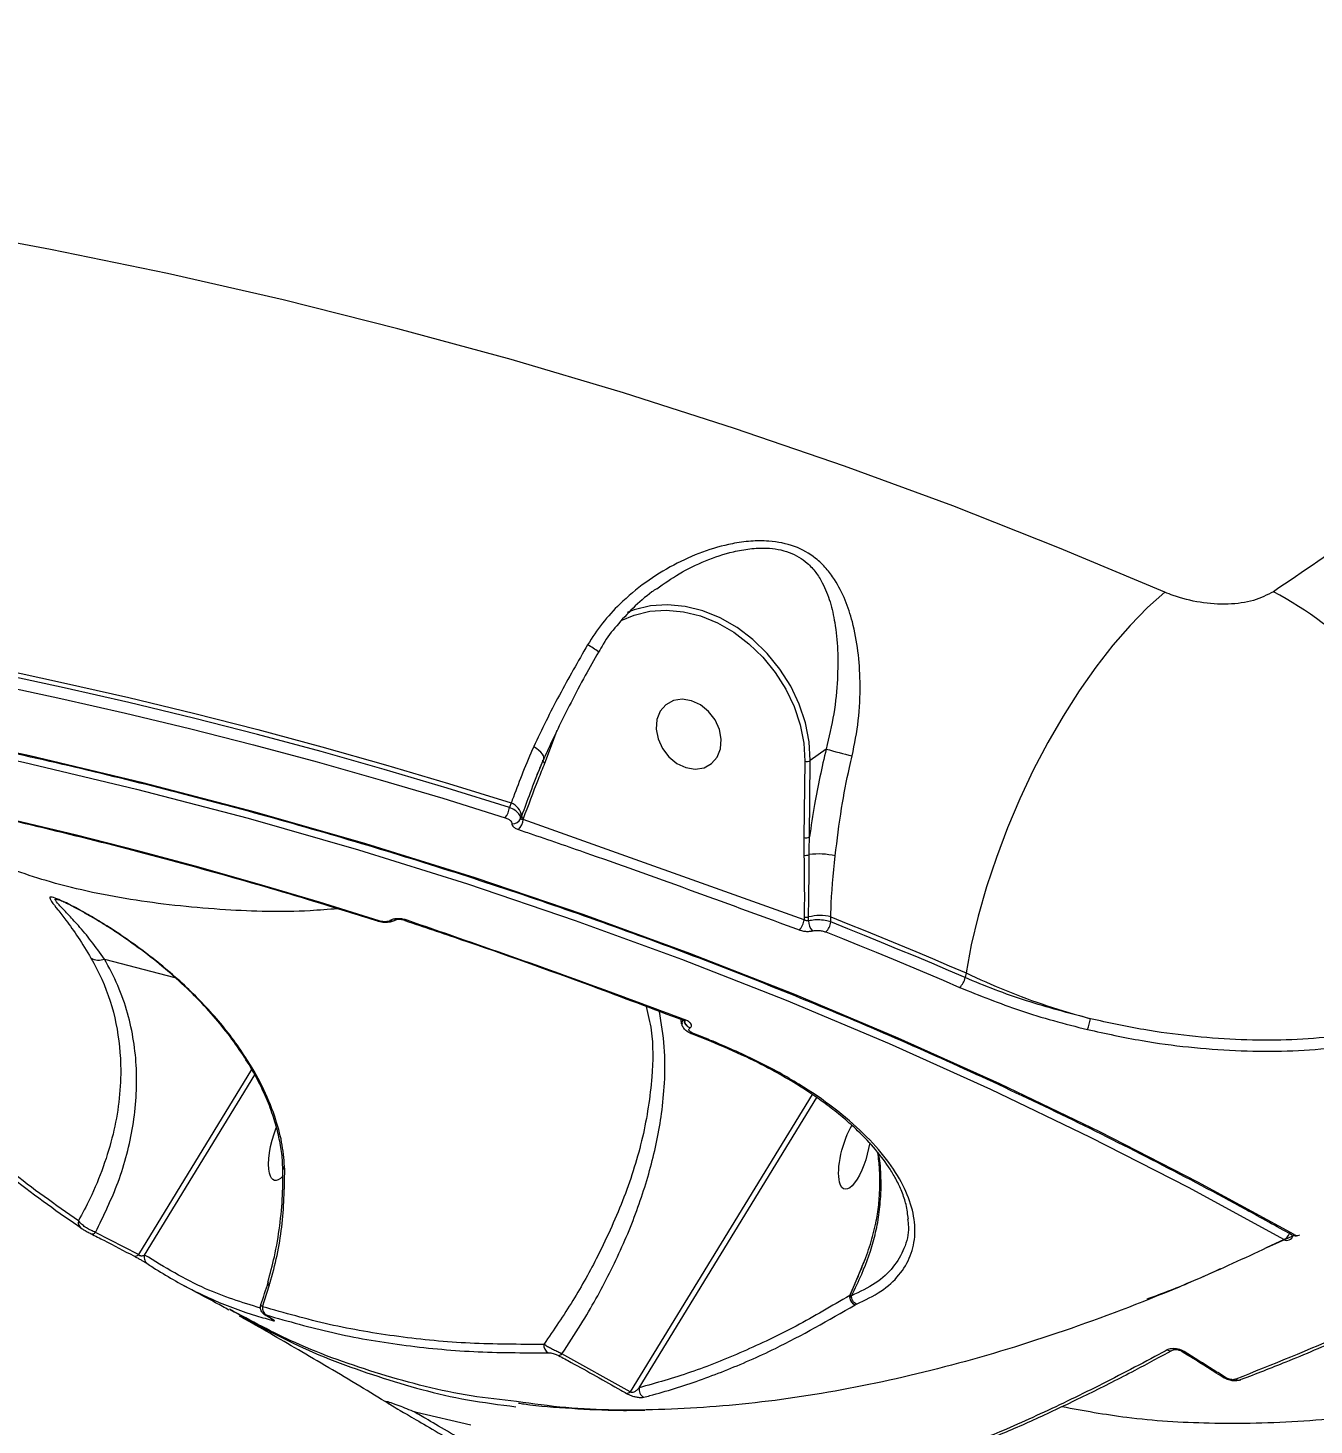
# Model space of a CAD drawing. Header units: millimetres. Extents: x -8422 to 28150, y -6982 to 5510.
# Drawn here: x 4345.7 to 4501.1, y 1395.9 to 1564.6 of the extents above; entities that cross this region are included whole.
import ezdxf

# ---------------------------------------------------------------- set-up
doc = ezdxf.new("R2010")
doc.units = ezdxf.units.MM
doc.layers.add('DIKOM_ОБЪЕКТ', color=7, linetype='Continuous')
doc.layers.add('DIKOM_РАЗМЕР_ОБЪЕКТА', color=7, linetype='Continuous')
doc.styles.add('style1', font='arial.ttf', dxfattribs={"width": 0.8})
doc.dimstyles.new('1-50', dxfattribs={"dimtxt": 300, "dimasz": 200, "dimexe": 100, "dimexo": 0, "dimgap": 100, "dimtad": 1, "dimdec": 0, "dimtxsty": 'style1', "dimcen": 0, "dimclrd": 7, "dimclre": 7, "dimadec": 1, "dimazin": 2, "dimtfac": 1, "dimtdec": 0, "dimtmove": 1, "dimatfit": 3, "dimfxl": 0, "dimlwd": 25, "dimlwe": 18, "dimarcsym": 0})

# ---------------------------------------------------------------- blocks, each defined once
blk = doc.blocks.new('*D1')
at = {"layer": 'Defpoints', "color": 0, "transparency": 16777216}
for p in [(-5348.28, 1737.01), (6047.45, 1360.22), (6047.45, -3315.33)]:
    blk.add_point(p, dxfattribs=at)
at = {"layer": 'DIKOM_РАЗМЕР_ОБЪЕКТА', "color": 7, "lineweight": 18, "transparency": 16777216}
for p, q in [((-5348.28, 1737.01), (-5348.28, -3415.33)), ((6047.45, 1360.22), (6047.45, -3415.33))]:
    blk.add_line(p, q, dxfattribs=at)
at = {"layer": 'DIKOM_РАЗМЕР_ОБЪЕКТА', "color": 7, "lineweight": 25, "transparency": 16777216}
blk.add_line((-5148.28, -3315.33), (5847.45, -3315.33), dxfattribs=at)
at = {"layer": 'DIKOM_РАЗМЕР_ОБЪЕКТА', "color": 7, "transparency": 16777216}
for points in [[(-5148.28, -3282), (-5148.28, -3348.67), (-5348.28, -3315.33)], [(5847.45, -3282), (5847.45, -3348.67), (6047.45, -3315.33)]]:
    blk.add_solid(points, dxfattribs=at)
at = {"layer": 'DIKOM_РАЗМЕР_ОБЪЕКТА', "color": 0, "transparency": 16777216, "insert": (349.59, -3062.16), "char_height": 300, "attachment_point": 5, "style": 'style1'}
blk.add_mtext('11400', dxfattribs=at)

msp = doc.modelspace()

# ---------------------------------------------------------------- linework, layer by layer
at = {"layer": 'DIKOM_ОБЪЕКТ', "color": 7, "linetype": 'Continuous', "lineweight": 15}
for p, q in [((4408.85, 1477.65), (4409.65, 1479.83)), ((4408.15, 1475.84), (4408.85, 1477.65)), ((4442.13, 1477.54), (4440.22, 1476.14)), ((4439.54, 1476.07), (4439.44, 1466.85)), ((4440.12, 1466.93), (4440.22, 1476.14)), ((4404.08, 1471.03), (4403.88, 1470.49)), ((4405.33, 1469.45), (4405.22, 1469.13)), ((4405.53, 1469.04), (4405.57, 1469.14)), ((4439.48, 1456.92), (4405.53, 1469.04)), ((4439.44, 1466.85), (4439.45, 1464.73)), ((4389.46, 1456.84), (4389.45, 1456.83)), ((4391.3, 1456.82), (4391.29, 1456.82)), ((4439.48, 1457.25), (4439.48, 1456.92)), ((4442.7, 1456.66), (4442.71, 1457.27)), ((4354.94, 1452.18), (4363.47, 1449.95)), ((4459.03, 1450.5), (4458.91, 1449.94)), ((4424.67, 1444.36), (4424.6, 1444.86)), ((4425.67, 1443.85), (4425.68, 1443.86)), ((4428.26, 1442.2), (4425.79, 1443.19)), ((4372.73, 1438.84), (4359.05, 1416.48)), ((4359.8, 1416.43), (4373.12, 1438.19)), ((4440.45, 1435.83), (4418.46, 1399.91)), ((4419.55, 1400.4), (4440.99, 1435.44)), ((4448.72, 1423.5), (4448.76, 1424.69)), ((4359.05, 1416.48), (4353.87, 1419.17)), ((4495.35, 1417.33), (4498.41, 1418.71)), ((4499.29, 1418.84), (4499.3, 1418.85)), ((4446.84, 1415.96), (4444.98, 1411.55)), ((4374.05, 1410.19), (4374.86, 1412.71)), ((4445.37, 1412.43), (4444.99, 1411.57)), ((4444.99, 1411.57), (4444.98, 1411.55)), ((4445.19, 1411.51), (4444.99, 1411.57)), ((4445.63, 1410.41), (4445.64, 1410.42)), ((4445.64, 1410.42), (4445.8, 1410.5)), ((4418.46, 1399.91), (4410.22, 1404.5)), ((4485.14, 1404.76), (4485.12, 1404.77)), ((4492.25, 1401.35), (4492.27, 1401.36)), ((4392.62, 1397.4), (4392.51, 1397.44)), ((4392.63, 1397.4), (4392.62, 1397.4)), ((4399.22, 1395.9), (4392.63, 1397.4)), ((4392.8, 1397.32), (4392.8, 1397.32))]:
    msp.add_line(p, q, dxfattribs=at)
at = {"layer": 'DIKOM_ОБЪЕКТ', "color": 7, "linetype": 'Continuous', "lineweight": 15, "flags": 128}
for points in [[(4483.06, 1496.48), (4470.33, 1501.82), (4457.42, 1506.9), (4444.34, 1511.72), (4431.08, 1516.27), (4417.66, 1520.56), (4404.1, 1524.57), (4390.38, 1528.31), (4376.53, 1531.78), (4362.55, 1534.98), (4348.44, 1537.89), (4334.22, 1540.53), (4319.89, 1542.88), (4305.46, 1544.96), (4290.94, 1546.75)], [(4483.06, 1496.48), (4480.97, 1494.62), (4478.86, 1492.48), (4476.77, 1490.08), (4474.71, 1487.43), (4472.7, 1484.57), (4470.76, 1481.53), (4468.91, 1478.32), (4467.16, 1474.97), (4465.53, 1471.53), (4464.04, 1468.01), (4462.7, 1464.46), (4461.51, 1460.9), (4460.5, 1457.36), (4459.67, 1453.89), (4459.03, 1450.5)], [(4417.35, 1493.05), (4418.92, 1493.72), (4420.82, 1494.18), (4422.82, 1494.32), (4424.88, 1494.12), (4426.95, 1493.61), (4428.99, 1492.78), (4430.96, 1491.65), (4432.8, 1490.26), (4434.49, 1488.63), (4435.99, 1486.79), (4437.25, 1484.79), (4438.25, 1482.67), (4438.98, 1480.48), (4439.42, 1478.26), (4439.54, 1476.07)], [(4440.22, 1476.14), (4440.09, 1478.41), (4439.64, 1480.69), (4438.89, 1482.95), (4437.86, 1485.14), (4436.55, 1487.2), (4435.01, 1489.09), (4433.27, 1490.78), (4431.37, 1492.21), (4429.34, 1493.37), (4427.23, 1494.23), (4425.1, 1494.76), (4422.97, 1494.96), (4420.91, 1494.82), (4418.95, 1494.35), (4418.1, 1494.02)], [(4498.67, 1418.89), (4487.04, 1425.22), (4475.19, 1431.29), (4463.11, 1437.09), (4450.83, 1442.63), (4438.34, 1447.88), (4425.66, 1452.86), (4412.79, 1457.56), (4399.74, 1461.97), (4386.52, 1466.09), (4373.14, 1469.92), (4359.6, 1473.47), (4345.93, 1476.71), (4332.12, 1479.66), (4318.18, 1482.31), (4304.13, 1484.66), (4289.96, 1486.7), (4275.71, 1488.44), (4261.36, 1489.88), (4246.93, 1491.01), (4232.43, 1491.84), (4217.88, 1492.36)], [(4217.5, 1491.54), (4232.02, 1491.03), (4246.47, 1490.2), (4260.86, 1489.08), (4275.16, 1487.64), (4289.38, 1485.91), (4303.49, 1483.87), (4317.51, 1481.53), (4331.4, 1478.89), (4345.17, 1475.95), (4358.81, 1472.71), (4372.3, 1469.18), (4385.64, 1465.36), (4398.82, 1461.25), (4411.83, 1456.85), (4424.66, 1452.17), (4437.31, 1447.2), (4449.76, 1441.96), (4462, 1436.45), (4474.04, 1430.66), (4485.86, 1424.61), (4497.45, 1418.3)], [(4342.11, 1487.25), (4350.02, 1485.55), (4357.88, 1483.76), (4365.7, 1481.87), (4373.47, 1479.89), (4381.2, 1477.82), (4388.88, 1475.65), (4396.5, 1473.39), (4404.08, 1471.03)], [(4403.88, 1470.49), (4396.34, 1472.83), (4388.75, 1475.08), (4381.11, 1477.24), (4373.43, 1479.3), (4365.69, 1481.27), (4357.91, 1483.15), (4350.09, 1484.93), (4342.22, 1486.62)], [(4341.83, 1485.35), (4349.68, 1483.66), (4357.48, 1481.88), (4365.24, 1480.01), (4372.96, 1478.04), (4380.63, 1475.99), (4388.25, 1473.83), (4395.83, 1471.59), (4403.35, 1469.25)], [(4425.2, 1475.3), (4426.32, 1475.13), (4427.38, 1475.29), (4428.29, 1475.79), (4428.97, 1476.57), (4429.37, 1477.57), (4429.46, 1478.72), (4429.24, 1479.92), (4428.71, 1481.07), (4427.93, 1482.08), (4426.95, 1482.87), (4425.85, 1483.38), (4424.73, 1483.55), (4423.68, 1483.39), (4422.77, 1482.9), (4422.09, 1482.12), (4421.69, 1481.11), (4421.59, 1479.96), (4421.82, 1478.76), (4422.35, 1477.61), (4423.13, 1476.6), (4424.11, 1475.81), (4425.2, 1475.3)], [(4408.02, 1476.35), (4408.03, 1476.38), (4408.04, 1476.54), (4407.99, 1476.72), (4407.87, 1476.93), (4407.68, 1477.15), (4407.44, 1477.37), (4407.14, 1477.59), (4406.8, 1477.81)], [(4408.15, 1475.84), (4408.08, 1475.89), (4408.02, 1475.94), (4407.98, 1476), (4407.94, 1476.05), (4407.92, 1476.11), (4407.92, 1476.16), (4407.92, 1476.19)], [(4388.15, 1456.79), (4380.93, 1459.03), (4373.67, 1461.19), (4366.35, 1463.26), (4358.99, 1465.23), (4351.58, 1467.12), (4344.13, 1468.92), (4336.63, 1470.63), (4329.1, 1472.24)], [(4458.91, 1449.94), (4456.9, 1450.8), (4454.89, 1451.66), (4452.87, 1452.51), (4450.84, 1453.35), (4448.82, 1454.19), (4446.78, 1455.02), (4444.74, 1455.84), (4442.7, 1456.66)], [(4442.71, 1457.27), (4444.77, 1456.45), (4446.82, 1455.62), (4448.87, 1454.78), (4450.91, 1453.94), (4452.95, 1453.09), (4454.98, 1452.24), (4457.01, 1451.37), (4459.03, 1450.5)], [(4442.08, 1455.45), (4444.12, 1454.64), (4446.16, 1453.82), (4448.19, 1452.99), (4450.21, 1452.16), (4452.23, 1451.32), (4454.24, 1450.47), (4456.25, 1449.61), (4458.25, 1448.75)], [(4428.48, 1442.24), (4428.18, 1442.36), (4427.87, 1442.49), (4427.56, 1442.61), (4427.25, 1442.73), (4426.94, 1442.86), (4426.63, 1442.98), (4426.32, 1443.11), (4426.01, 1443.23)], [(4448.72, 1423.5), (4448.61, 1423.7), (4448.59, 1423.86)], [(4498.36, 1418.87), (4498.36, 1418.87), (4498.45, 1418.84), (4498.55, 1418.85), (4498.67, 1418.89)], [(4392.62, 1397.4), (4392.77, 1397.33), (4392.8, 1397.32)], [(4392.63, 1397.4), (4392.78, 1397.33), (4392.8, 1397.32)]]:
    msp.add_lwpolyline(points, dxfattribs=at)
at = {"layer": 'DIKOM_ОБЪЕКТ', "color": 7, "linetype": 'Continuous', "lineweight": 15}
for centre, radius, start, end in [((4472.61, 1452.86), 49.63, 45.5267, 61.6592), ((4408.76, 1481.72), 9.56, 52.173, 61.6142), ((4409.16, 1478.2), 0.635, 220.909, 240.5314), ((4459.16, 1537.03), 61.88, 254.0245, 257.0328), ((4439.79, 1476.99), 0.948, 255.0737, 297.2991), ((4401.75, 1470.67), 2.13, 318.3858, 355.1035), ((4403.34, 1469.15), 2.02, 8.5732, 68.4725), ((4404.3, 1469.51), 0.991, 263.0768, 337.4898), ((4403.53, 1469.22), 2.01, 315.6839, 354.8791), ((4405.72, 1469.51), 0.393, 187.527, 247.0371), ((4439.68, 1467.77), 0.948, 255.0738, 297.2989), ((4439.67, 1465.78), 1.08, 258.3194, 292.6785), ((4441.25, 1456.59), 8.28, 76.1646, 98.0569), ((4388.01, 1456.95), 0.211, 257.6083, 312.331), ((4389.71, 1457.54), 0.758, 249.5974, 303.0698), ((4389.72, 1457.55), 0.759, 249.6196, 303.1394), ((4391.35, 1457.05), 0.234, 258.5864, 309.8828), ((4437.4, 1457.17), 2.09, 315.2299, 352.9232), ((4439.73, 1458.36), 1.14, 257.292, 284.1531), ((4441.58, 1456.71), 1.58, 177.0805, 225.0675), ((4441.38, 1451.73), 5.7, 76.4474, 103.9027), ((4440.72, 1456.91), 2, 313.0744, 352.6249), ((4354.25, 1453.84), 1.8, 239.0442, 292.7497), ((4456.98, 1450.23), 1.95, 310.8633, 351.5349), ((4424.94, 1445.01), 0.228, 257.3357, 310.7044), ((4426.11, 1444.94), 1.17, 181.5028, 247.7237), ((4426.13, 1444.95), 1.17, 181.5361, 247.709), ((4468.78, 1445.73), 5.34, 337.226, 351.7018), ((4425.87, 1443.43), 0.249, 253.9258, 306.6297), ((4377.05, 1427.24), 0.578, 184.1571, 236.188), ((4352.66, 1420.38), 0.879, 166.6006, 241.1194), ((4353.48, 1419.46), 0.485, 250.9783, 323.9101), ((4496.61, 1419.68), 1.62, 301.1572, 335.8088), ((4497.81, 1418.86), 0.663, 237.4638, 293.5221), ((4497.64, 1419.15), 1, 295.7891, 338.3451), ((4498.85, 1419.74), 1, 240.6828, 255.3376), ((4498.85, 1419.74), 1, 255.3376, 296.0663), ((4499.02, 1419.44), 0.653, 236.9903, 294.1449), ((4358.66, 1416.79), 0.497, 250.4291, 322.5826), ((4360.69, 1416.13), 0.938, 161.5339, 240.2317), ((4375.2, 1413.07), 0.5, 169.3428, 227.0057), ((4446.06, 1411.41), 1.09, 173.0867, 246.3198), ((4446.07, 1411.42), 1.09, 172.4018, 246.8993), ((4374.97, 1410.01), 0.945, 169.1603, 240.2065), ((4375.8, 1409.31), 0.92, 215.6669, 242.9204), ((4409.07, 1405.52), 1.04, 173.2742, 239.4466), ((4409.74, 1404.98), 0.682, 275.5054, 315.7976), ((4483.71, 1405.65), 0.774, 240.7945, 297.8096), ((4485.27, 1405.05), 0.317, 244.5305, 293.2663), ((4490.25, 1401.91), 0.305, 242.2204, 294.1375), ((4492.02, 1402.01), 0.698, 235.9744, 288.7051), ((4417.98, 1400.41), 0.699, 274.0507, 314.2331), ((4420.58, 1400.19), 1.05, 168.7568, 242.7569)]:
    msp.add_arc(centre, radius, start, end, dxfattribs=at)
at = {"layer": 'DIKOM_ОБЪЕКТ', "color": 7, "linetype": 'Continuous', "lineweight": 15, "extrusion": (0, 0, -1)}
for centre, start_param, end_param in [((4376.7, 1429.91), 0.542211, 1.911607), ((4445.57, 1428.85), 0.542211, 2.304419), ((4445.57, 1428.85), 4.36334, 6.825397), ((4376.7, 1429.91), 5.712826, 6.825397)]:
    msp.add_ellipse(centre, major_axis=(-1.23, -4.46), ratio=0.333605, start_param=start_param, end_param=end_param, dxfattribs=at)
at = {"layer": 'DIKOM_ОБЪЕКТ', "color": 7, "linetype": 'Continuous', "lineweight": 15}
for points, knots in [([(4774.52, 2019.16), (4774.73, 2014.22), (4775.15, 2004.35), (4774.85, 1988.73), (4773.84, 1972.42), (4772.03, 1955.39), (4769.43, 1937.7), (4766.09, 1919.73), (4762.04, 1901.55), (4757.32, 1883.23), (4751.86, 1864.48), (4745.65, 1845.34), (4738.68, 1825.87), (4731.1, 1806.5), (4722.97, 1787.28), (4714.32, 1768.29), (4705.03, 1749.21), (4695.08, 1730.11), (4684.51, 1711.05), (4673.54, 1692.45), (4662.22, 1674.36), (4650.59, 1656.81), (4638.47, 1639.54), (4625.89, 1622.62), (4612.88, 1606.12), (4599.71, 1590.37), (4586.43, 1575.43), (4573.09, 1561.31), (4559.48, 1547.8), (4545.64, 1534.96), (4531.6, 1522.86), (4518.66, 1512.56), (4506.84, 1503.79), (4499.73, 1498.96), (4496.17, 1496.54)], [0, 0, 0, 0, 0.031178, 0.062381, 0.093559, 0.125644, 0.157755, 0.18984, 0.22102, 0.252224, 0.283405, 0.31549, 0.347601, 0.379686, 0.410889, 0.442116, 0.473319, 0.505426, 0.537559, 0.569665, 0.60092, 0.632198, 0.663452, 0.69561, 0.727794, 0.759952, 0.791284, 0.822641, 0.853973, 0.886209, 0.918471, 0.950707, 0.975331, 1, 1, 1, 1]), ([(4470.63, 1398.13), (4473.22, 1397.65), (4478.97, 1396.6), (4488.7, 1396), (4499.76, 1396.22), (4511.6, 1397.56), (4523.93, 1399.98), (4536.74, 1403.54), (4549.97, 1408.26), (4563.2, 1413.99), (4576.36, 1420.64), (4589.41, 1428.12), (4602.69, 1436.62), (4616.16, 1446.17), (4629.79, 1456.75), (4643.56, 1468.4), (4657.42, 1481.11), (4671.39, 1494.93), (4685.25, 1509.69), (4698.69, 1525.01), (4711.6, 1540.74), (4723.97, 1556.76), (4736.15, 1573.5), (4748.1, 1590.93), (4759.77, 1609.01), (4770.84, 1627.23), (4781.31, 1645.5), (4791.16, 1663.75), (4800.64, 1682.39), (4809.68, 1701.37), (4818.29, 1720.62), (4823.56, 1733.5), (4826.19, 1739.94)], [0, 0, 0, 0, 0.024986, 0.055488, 0.089207, 0.122952, 0.156671, 0.191384, 0.226125, 0.260838, 0.293496, 0.326179, 0.358837, 0.392437, 0.426065, 0.459665, 0.494481, 0.529296, 0.564612, 0.599928, 0.633097, 0.666292, 0.699462, 0.733598, 0.767762, 0.801899, 0.834468, 0.867061, 0.899631, 0.933079, 0.966552, 1, 1, 1, 1]), ([(4445.28, 1476.72), (4445.56, 1478.15), (4446.14, 1481.05), (4446.25, 1484.04), (4446.21, 1486.82), (4446.03, 1489.41), (4445.42, 1492.7), (4444.48, 1495.59), (4443.4, 1497.73), (4442.16, 1499.39), (4440.66, 1500.85), (4438.39, 1502.15), (4435.58, 1502.71), (4433.01, 1502.69), (4430.31, 1502.31), (4427.15, 1501.4), (4423.63, 1499.82), (4420.25, 1497.72), (4417.39, 1495.32), (4415.03, 1492.78), (4413.88, 1491.01), (4413.31, 1490.13)], [0, 0, 0, 0, 0.07132, 0.145534, 0.151142, 0.216682, 0.283549, 0.337208, 0.39182, 0.425165, 0.459116, 0.513458, 0.567941, 0.604074, 0.641126, 0.702244, 0.764911, 0.83024, 0.896869, 0.947988, 1, 1, 1, 1]), ([(4421.67, 1496.91), (4422.56, 1497.53), (4424.42, 1498.83), (4427.53, 1500.34), (4430.42, 1501.31), (4432.92, 1501.77), (4435.22, 1501.89), (4437.76, 1501.43), (4439.7, 1500.24), (4440.91, 1498.9), (4441.87, 1497.35), (4442.66, 1495.33), (4443.26, 1492.62), (4443.57, 1489.52), (4443.53, 1485.85), (4443.15, 1481.82), (4442.47, 1478.96), (4442.13, 1477.54)], [0, 0, 0, 0, 0.06979, 0.145942, 0.221932, 0.265151, 0.308249, 0.370316, 0.432297, 0.471946, 0.511685, 0.577983, 0.644396, 0.727347, 0.810292, 0.905242, 1, 1, 1, 1]), ([(4421.67, 1496.91), (4421.47, 1496.78), (4420.45, 1496.09), (4418.8, 1494.61), (4416.83, 1492.51), (4415.44, 1490.71), (4414.83, 1489.58), (4414.65, 1489.25)], [0, 0, 0, 0, 0.066679, 0.35369, 0.630215, 0.893433, 1, 1, 1, 1]), ([(4496.17, 1496.54), (4495.41, 1496.15), (4493.86, 1495.35), (4490.66, 1494.94), (4487.27, 1495.17), (4484.7, 1495.81), (4483.39, 1496.34), (4483.06, 1496.48)], [0, 0, 0, 0, 0.218716, 0.444786, 0.679408, 0.919194, 1, 1, 1, 1]), ([(4498.36, 1418.87), (4496.52, 1419.89), (4491.17, 1422.87), (4482.18, 1427.63), (4471.32, 1433.07), (4460.28, 1438.29), (4449.07, 1443.28), (4437.68, 1448.05), (4426.14, 1452.58), (4414.44, 1456.88), (4402.59, 1460.95), (4390.6, 1464.77), (4378.47, 1468.36), (4366.21, 1471.7), (4353.83, 1474.81), (4341.33, 1477.66), (4328.73, 1480.27), (4316.02, 1482.63), (4303.21, 1484.74), (4290.32, 1486.6), (4277.34, 1488.21), (4264.29, 1489.56), (4251.17, 1490.66), (4237.99, 1491.51), (4226.86, 1492.01), (4220.12, 1492.2), (4217.79, 1492.27)], [0, 0, 0, 0, 0.022816, 0.066201, 0.109586, 0.152971, 0.196355, 0.239739, 0.283122, 0.326506, 0.369889, 0.413272, 0.456654, 0.500036, 0.543418, 0.5868, 0.630182, 0.673563, 0.716946, 0.760327, 0.803708, 0.84709, 0.890471, 0.933852, 0.977234, 1, 1, 1, 1]), ([(4413.31, 1490.13), (4412.15, 1488.1), (4409.79, 1483.99), (4407.76, 1479.87), (4406.81, 1477.82), (4406.8, 1477.81)], [0, 0, 0, 0, 0.491394, 0.997068, 1, 1, 1, 1]), ([(4414.63, 1489.26), (4414.09, 1488.31), (4412.94, 1486.29), (4411.29, 1483.17), (4409.69, 1479.94), (4408.6, 1477.66), (4408.09, 1476.48), (4408.03, 1476.35)], [0, 0, 0, 0, 0.220677, 0.469317, 0.718947, 0.968856, 1, 1, 1, 1]), ([(4406.8, 1477.81), (4406.36, 1476.79), (4405.47, 1474.73), (4404.63, 1472.48), (4404.17, 1471.27), (4404.08, 1471.03)], [0, 0, 0, 0, 0.4439, 0.891108, 1, 1, 1, 1]), ([(4442.13, 1477.54), (4441.62, 1475.31), (4440.81, 1471.77), (4440.31, 1468.23), (4440.12, 1466.93)], [0, 0, 0, 0, 0.629895, 1, 1, 1, 1]), ([(4443.23, 1464.63), (4443.46, 1466.56), (4443.88, 1470.11), (4444.68, 1474.17), (4445.17, 1476.26), (4445.28, 1476.72)], [0, 0, 0, 0, 0.478687, 0.884377, 1, 1, 1, 1]), ([(4407.95, 1476.24), (4407.84, 1475.98), (4407.29, 1474.65), (4406.41, 1472.38), (4405.68, 1470.38), (4405.33, 1469.45)], [0, 0, 0, 0, 0.117895, 0.589475, 1, 1, 1, 1]), ([(4405.57, 1469.14), (4406.16, 1470.74), (4407, 1472.99), (4407.89, 1475.2), (4408.15, 1475.84)], [0, 0, 0, 0, 0.708823, 1, 1, 1, 1]), ([(4408.03, 1476.35), (4407.71, 1475.65), (4407.36, 1474.87), (4407.07, 1474.09), (4407.04, 1474)], [0, 0, 0, 0, 0.885511, 1, 1, 1, 1]), ([(4387.96, 1456.74), (4385.88, 1457.39), (4379.85, 1459.29), (4369.77, 1462.25), (4357.66, 1465.53), (4345.44, 1468.56), (4335.84, 1470.73), (4330.33, 1471.89), (4328.95, 1472.18)], [0, 0, 0, 0, 0.108267, 0.314101, 0.519942, 0.725779, 0.931617, 1, 1, 1, 1]), ([(4405.22, 1469.13), (4405.22, 1469.17), (4405.22, 1469.35), (4405.06, 1469.7), (4404.6, 1470.15), (4404.12, 1470.37), (4403.88, 1470.49)], [0, 0, 0, 0, 0.081405, 0.38579, 0.693717, 1, 1, 1, 1]), ([(4403.35, 1469.25), (4403.5, 1469.2), (4403.79, 1469.09), (4404.08, 1468.85), (4404.18, 1468.66), (4404.18, 1468.55), (4404.18, 1468.53)], [0, 0, 0, 0, 0.307684, 0.615839, 0.919069, 1, 1, 1, 1]), ([(4404.18, 1468.53), (4404.18, 1468.51), (4404.18, 1468.42), (4404.26, 1468.23), (4404.54, 1467.99), (4404.83, 1467.88), (4404.97, 1467.82)], [0, 0, 0, 0, 0.052358, 0.36503, 0.682772, 1, 1, 1, 1]), ([(4405.53, 1469.04), (4405.48, 1469.04), (4405.37, 1469.04), (4405.26, 1469.07), (4405.22, 1469.1), (4405.22, 1469.13), (4405.22, 1469.13)], [0, 0, 0, 0, 0.334368, 0.654949, 0.951841, 1, 1, 1, 1]), ([(4404.97, 1467.82), (4405.55, 1467.62), (4408.45, 1466.63), (4419.77, 1462.72), (4430.48, 1458.78), (4438.88, 1455.7)], [0, 0, 0, 0, 0.051227, 0.25613, 1, 1, 1, 1]), ([(4440.09, 1464.79), (4440.09, 1465.1), (4440.09, 1465.81), (4440.11, 1466.52), (4440.12, 1466.93)], [0, 0, 0, 0, 0.435292, 1, 1, 1, 1]), ([(4439.45, 1464.73), (4439.48, 1462.89), (4439.51, 1460.4), (4439.49, 1457.91), (4439.48, 1457.25)], [0, 0, 0, 0, 0.735304, 1, 1, 1, 1]), ([(4440.01, 1457.26), (4440.01, 1457.56), (4440.03, 1459.09), (4440.07, 1461.59), (4440.08, 1463.81), (4440.09, 1464.79)], [0, 0, 0, 0, 0.122282, 0.611423, 1, 1, 1, 1]), ([(4383.11, 1458.25), (4382, 1458.16), (4377.36, 1457.79), (4369.18, 1458.03), (4358.68, 1459.11), (4348.9, 1461.13), (4343, 1463.25), (4340.33, 1464.21)], [0, 0, 0, 0, 0.071114, 0.296239, 0.54511, 0.794171, 1, 1, 1, 1]), ([(4442.71, 1457.27), (4442.71, 1457.55), (4442.74, 1459.94), (4443, 1462.43), (4443.23, 1464.63)], [0, 0, 0, 0, 0.11786, 1, 1, 1, 1]), ([(4376.73, 1426.76), (4376.66, 1427.73), (4376.51, 1429.68), (4375.67, 1432.96), (4374.28, 1436.42), (4372, 1440.51), (4368.8, 1444.8), (4364.6, 1449.16), (4359.92, 1453.06), (4355.98, 1455.75), (4353.14, 1457.46), (4351.35, 1458.45), (4349.77, 1459.24), (4348.69, 1459.68), (4348.22, 1459.69), (4348.5, 1459.17), (4349.27, 1458.19), (4350.4, 1456.75), (4351.77, 1454.86), (4352.8, 1453.15), (4353.32, 1452.3)], [0, 0, 0, 0, 0.047839, 0.095733, 0.155128, 0.21462, 0.302068, 0.389666, 0.481749, 0.573688, 0.607071, 0.640386, 0.677229, 0.707556, 0.737923, 0.782831, 0.829122, 0.875538, 0.937762, 1, 1, 1, 1]), ([(4354.94, 1452.18), (4354.41, 1452.92), (4353.35, 1454.4), (4351.85, 1456.19), (4350.49, 1457.66), (4349.4, 1458.77), (4348.95, 1459.34), (4349.01, 1459.48), (4349.31, 1459.36), (4349.36, 1459.35)], [0, 0, 0, 0, 0.195649, 0.393123, 0.564243, 0.737944, 0.892715, 0.983569, 1, 1, 1, 1]), ([(4352.49, 1457.78), (4352.4, 1457.84), (4351.85, 1458.15), (4351.08, 1458.56), (4350.18, 1459), (4349.65, 1459.24), (4349.36, 1459.34), (4349.36, 1459.34), (4349.36, 1459.34)], [0, 0, 0, 0, 0.067902, 0.370885, 0.585226, 0.780614, 0.949326, 1, 1, 1, 1]), ([(4376.47, 1427.2), (4376.47, 1427.21), (4376.49, 1427.83), (4376.31, 1429.18), (4375.94, 1431.22), (4375.3, 1433.38), (4374.42, 1435.65), (4373.28, 1437.99), (4371.84, 1440.41), (4370.12, 1442.88), (4368.1, 1445.36), (4365.82, 1447.8), (4363.28, 1450.18), (4360.5, 1452.49), (4357.84, 1454.43), (4355.53, 1455.97), (4353.83, 1457.02), (4352.88, 1457.56), (4352.49, 1457.78)], [0, 0, 0, 0, 0.00136, 0.053903, 0.107028, 0.163379, 0.222955, 0.285973, 0.352844, 0.426098, 0.502619, 0.58292, 0.667172, 0.755221, 0.847095, 0.910157, 0.963169, 1, 1, 1, 1]), ([(4390.12, 1456.91), (4390.03, 1456.85), (4389.79, 1456.7), (4389.27, 1456.59), (4388.61, 1456.57), (4388.17, 1456.69), (4387.97, 1456.75)], [0, 0, 0, 0, 0.152293, 0.405124, 0.731473, 1, 1, 1, 1]), ([(4389.45, 1456.83), (4389.44, 1456.82), (4389.38, 1456.78), (4389.22, 1456.72), (4388.97, 1456.69), (4388.7, 1456.68), (4388.42, 1456.71), (4388.23, 1456.77), (4388.15, 1456.79)], [0, 0, 0, 0, 0.034047, 0.252307, 0.470558, 0.597972, 0.819206, 1, 1, 1, 1]), ([(4391.5, 1456.87), (4391.34, 1456.91), (4391.02, 1457.01), (4390.49, 1457.06), (4390.01, 1457.03), (4389.66, 1456.95), (4389.51, 1456.87), (4389.46, 1456.84)], [0, 0, 0, 0, 0.218256, 0.436811, 0.653008, 0.865757, 1, 1, 1, 1]), ([(4391.29, 1456.82), (4391.27, 1456.83), (4391.18, 1456.86), (4390.97, 1456.91), (4390.68, 1456.95), (4390.42, 1456.95), (4390.23, 1456.93), (4390.12, 1456.9), (4390.11, 1456.9), (4390.11, 1456.89)], [0, 0, 0, 0, 0.04731, 0.228202, 0.429764, 0.609689, 0.762082, 0.889697, 1, 1, 1, 1]), ([(4424.88, 1444.76), (4421.2, 1446.14), (4412.26, 1449.52), (4401.06, 1453.51), (4393.53, 1456.03), (4391.29, 1456.78)], [0, 0, 0, 0, 0.328916, 0.800429, 1, 1, 1, 1]), ([(4425.09, 1444.84), (4424.51, 1445.06), (4421.62, 1446.14), (4410.45, 1450.3), (4399.81, 1453.99), (4391.5, 1456.87)], [0, 0, 0, 0, 0.051709, 0.258557, 1, 1, 1, 1]), ([(4440, 1456.79), (4439.95, 1456.78), (4439.85, 1456.77), (4439.68, 1456.81), (4439.56, 1456.87), (4439.49, 1456.91), (4439.48, 1456.92)], [0, 0, 0, 0, 0.292896, 0.592132, 0.900545, 1, 1, 1, 1]), ([(4440, 1456.79), (4440, 1456.83), (4440, 1456.98), (4440.01, 1457.14), (4440.01, 1457.26)], [0, 0, 0, 0, 0.249987, 1, 1, 1, 1]), ([(4442.7, 1456.66), (4442.6, 1456.69), (4442.25, 1456.8), (4441.59, 1456.91), (4440.74, 1456.93), (4440.25, 1456.83), (4440, 1456.79)], [0, 0, 0, 0, 0.120928, 0.414455, 0.706934, 1, 1, 1, 1]), ([(4438.88, 1455.7), (4438.93, 1455.68), (4439.13, 1455.61), (4439.51, 1455.53), (4440.02, 1455.5), (4440.32, 1455.56), (4440.46, 1455.58)], [0, 0, 0, 0, 0.096457, 0.39856, 0.699149, 1, 1, 1, 1]), ([(4440.46, 1455.58), (4440.61, 1455.61), (4440.91, 1455.66), (4441.42, 1455.63), (4441.82, 1455.55), (4442.02, 1455.47), (4442.08, 1455.45)], [0, 0, 0, 0, 0.292772, 0.585156, 0.878784, 1, 1, 1, 1]), ([(4353.32, 1452.3), (4353.78, 1451.45), (4355.14, 1448.91), (4356.53, 1444.38), (4357.03, 1439.37), (4356.76, 1434.89), (4356.05, 1430.99), (4354.87, 1427.09), (4353.43, 1423.6), (4352.28, 1421.46), (4351.81, 1420.58)], [0, 0, 0, 0, 0.085615, 0.257204, 0.432567, 0.55157, 0.670588, 0.792969, 0.915358, 1, 1, 1, 1]), ([(4353.87, 1419.17), (4354.85, 1421.19), (4356.9, 1425.39), (4358.3, 1430.9), (4358.83, 1435.48), (4358.87, 1438.92), (4358.53, 1442.31), (4357.79, 1445.67), (4356.66, 1448.99), (4355.51, 1451.12), (4354.94, 1452.18)], [0, 0, 0, 0, 0.184782, 0.38569, 0.488234, 0.590769, 0.691553, 0.792325, 0.896172, 1, 1, 1, 1]), ([(4351.81, 1420.58), (4349.03, 1422.5), (4343.48, 1426.36), (4335.89, 1433.41), (4328.81, 1441.33), (4324.63, 1447.44), (4322.54, 1450.49)], [0, 0, 0, 0, 0.248615, 0.497231, 0.748616, 1, 1, 1, 1]), ([(4474.06, 1444.96), (4471.45, 1445.65), (4467.49, 1446.69), (4462.5, 1448.45), (4460.1, 1449.44), (4458.91, 1449.94)], [0, 0, 0, 0, 0.492814, 0.74641, 1, 1, 1, 1]), ([(4459.03, 1450.5), (4460.63, 1449.77), (4463.77, 1448.34), (4468.82, 1446.48), (4472.31, 1445.47), (4474.06, 1444.96)], [0, 0, 0, 0, 0.339547, 0.667768, 1, 1, 1, 1]), ([(4524.7, 1449.85), (4523.48, 1449.11), (4521.05, 1447.62), (4516.86, 1445.83), (4512.34, 1444.38), (4507.48, 1443.32), (4502.37, 1442.64), (4497.05, 1442.33), (4491.59, 1442.41), (4486.05, 1442.84), (4480.16, 1443.63), (4476.21, 1444.49), (4474.06, 1444.96)], [0, 0, 0, 0, 0.097772, 0.195855, 0.293629, 0.391457, 0.489594, 0.587422, 0.685896, 0.784677, 0.883154, 1, 1, 1, 1]), ([(4458.25, 1448.75), (4460.66, 1447.78), (4464.3, 1446.32), (4469.57, 1444.71), (4472.33, 1444.01), (4473.7, 1443.67)], [0, 0, 0, 0, 0.492755, 0.746371, 1, 1, 1, 1]), ([(4473.7, 1443.67), (4475.89, 1443.19), (4479.92, 1442.31), (4485.93, 1441.5), (4491.58, 1441.07), (4497.16, 1441), (4502.58, 1441.31), (4507.8, 1442.01), (4512.76, 1443.09), (4517.39, 1444.58), (4521.67, 1446.41), (4524.15, 1447.93), (4525.39, 1448.69)], [0, 0, 0, 0, 0.116678, 0.215085, 0.313795, 0.412201, 0.510062, 0.608225, 0.706084, 0.803955, 0.902133, 1, 1, 1, 1]), ([(4420.39, 1446.44), (4420.62, 1445.49), (4421.29, 1442.7), (4421.15, 1437.39), (4420.14, 1430.64), (4417.86, 1423.41), (4414.9, 1416.83), (4411.62, 1410.9), (4409.23, 1407.39), (4408.03, 1405.64)], [0, 0, 0, 0, 0.069964, 0.204669, 0.378996, 0.553943, 0.728598, 0.864297, 1, 1, 1, 1]), ([(4410.22, 1404.5), (4411, 1405.68), (4413.1, 1408.88), (4416.07, 1414.24), (4418.92, 1420.58), (4421.05, 1427.02), (4422.2, 1432.58), (4422.67, 1437.43), (4422.7, 1441.56), (4422.22, 1444.42), (4421.98, 1445.84)], [0, 0, 0, 0, 0.089867, 0.243893, 0.398395, 0.55273, 0.706524, 0.793504, 0.89722, 1, 1, 1, 1]), ([(4424.94, 1444.91), (4424.86, 1444.82), (4424.69, 1444.65), (4424.71, 1444.45), (4424.72, 1444.36)], [0, 0, 0, 0, 0.517478, 1, 1, 1, 1]), ([(4425.8, 1443.2), (4425.58, 1443.3), (4425.2, 1443.48), (4424.86, 1443.9), (4424.7, 1444.21), (4424.71, 1444.38), (4424.71, 1444.39)], [0, 0, 0, 0, 0.418902, 0.710476, 0.979021, 1, 1, 1, 1]), ([(4425.14, 1444.66), (4425.15, 1444.66), (4425.15, 1444.66), (4425.1, 1444.69), (4424.99, 1444.75), (4424.85, 1444.81), (4424.75, 1444.84), (4424.73, 1444.84)], [0, 0, 0, 0, 0.121233, 0.33558, 0.600486, 0.888841, 1, 1, 1, 1]), ([(4425.68, 1443.86), (4425.73, 1443.9), (4425.85, 1443.99), (4425.9, 1444.18), (4425.79, 1444.42), (4425.51, 1444.65), (4425.23, 1444.78), (4425.09, 1444.84)], [0, 0, 0, 0, 0.134288, 0.347011, 0.563288, 0.781801, 1, 1, 1, 1]), ([(4426.01, 1443.23), (4426.01, 1443.23), (4425.92, 1443.27), (4425.75, 1443.36), (4425.61, 1443.48), (4425.54, 1443.62), (4425.54, 1443.74), (4425.63, 1443.82), (4425.67, 1443.85)], [0, 0, 0, 0, 0.00442, 0.21985, 0.435624, 0.568259, 0.793822, 1, 1, 1, 1]), ([(4452.06, 1420.78), (4451.99, 1421.35), (4451.86, 1422.42), (4451.33, 1424.03), (4450.67, 1425.45), (4449.67, 1427.15), (4448.2, 1429.13), (4446.26, 1431.19), (4444.33, 1432.92), (4442.52, 1434.37), (4440.59, 1435.75), (4438.4, 1437.18), (4435.74, 1438.72), (4432.35, 1440.47), (4429.67, 1441.6), (4428.23, 1442.21)], [0, 0, 0, 0, 0.088434, 0.164886, 0.229615, 0.28363, 0.385494, 0.483991, 0.548396, 0.611856, 0.675452, 0.735376, 0.809222, 0.897527, 1, 1, 1, 1]), ([(4428.48, 1442.24), (4428.43, 1442.21), (4428.34, 1442.16), (4428.28, 1442.2), (4428.26, 1442.21)], [0, 0, 0, 0, 0.66686, 1, 1, 1, 1]), ([(4445.8, 1410.5), (4446.83, 1410.99), (4448.89, 1411.97), (4451.04, 1413.96), (4452.44, 1416.29), (4452.99, 1418.93), (4452.69, 1421.81), (4451.54, 1424.85), (4449.55, 1427.98), (4446.75, 1431.12), (4443.19, 1434.19), (4438.92, 1437.1), (4434.04, 1439.84), (4430.34, 1441.44), (4428.48, 1442.24)], [0, 0, 0, 0, 0.083619, 0.167166, 0.250418, 0.333852, 0.417303, 0.500488, 0.583738, 0.667138, 0.750456, 0.833395, 0.916627, 1, 1, 1, 1]), ([(4331.89, 1437.72), (4333.32, 1436.03), (4337.08, 1431.61), (4343.83, 1425.49), (4349.44, 1421.57), (4352.24, 1419.61)], [0, 0, 0, 0, 0.236333, 0.618166, 1, 1, 1, 1]), ([(4448.61, 1425.05), (4448.61, 1425.63), (4448.62, 1426.83), (4448.46, 1428.11), (4448.38, 1428.78)], [0, 0, 0, 0, 0.482484, 1, 1, 1, 1]), ([(4448.76, 1424.69), (4448.76, 1425.62), (4448.76, 1426.92), (4448.53, 1428.28), (4448.46, 1428.67)], [0, 0, 0, 0, 0.71531, 1, 1, 1, 1]), ([(4545.42, 1429.11), (4540.86, 1426.27), (4531.74, 1420.58), (4518.2, 1413.23), (4504.78, 1406.7), (4496.02, 1403.19), (4491.63, 1401.44)], [0, 0, 0, 0, 0.248616, 0.497232, 0.748616, 1, 1, 1, 1]), ([(4374.69, 1413.17), (4374.97, 1414.19), (4375.58, 1416.44), (4376.16, 1419.94), (4376.52, 1423.6), (4376.5, 1426.01), (4376.48, 1427.2)], [0, 0, 0, 0, 0.218536, 0.483036, 0.745255, 1, 1, 1, 1]), ([(4374.86, 1412.71), (4374.89, 1412.8), (4375.57, 1415.15), (4376.6, 1419.85), (4376.69, 1424.44), (4376.73, 1426.76)], [0, 0, 0, 0, 0.021094, 0.50571, 1, 1, 1, 1]), ([(4448.58, 1423.85), (4448.6, 1424.11), (4448.63, 1424.5), (4448.62, 1424.89), (4448.62, 1425.03)], [0, 0, 0, 0, 0.656217, 1, 1, 1, 1]), ([(4448.76, 1424.69), (4448.75, 1424.71), (4448.67, 1424.82), (4448.6, 1424.94), (4448.64, 1425.04), (4448.64, 1425.04)], [0, 0, 0, 0, 0.156094, 0.970339, 1, 1, 1, 1]), ([(4445.19, 1411.51), (4445.62, 1412.38), (4446.75, 1414.67), (4447.83, 1417.82), (4448.51, 1420.96), (4448.65, 1422.66), (4448.72, 1423.5)], [0, 0, 0, 0, 0.231935, 0.611512, 0.805871, 1, 1, 1, 1]), ([(4446.45, 1414.99), (4446.52, 1415.16), (4446.97, 1416.16), (4447.59, 1418), (4448.19, 1420.42), (4448.51, 1422.35), (4448.56, 1423.49), (4448.58, 1423.86)], [0, 0, 0, 0, 0.061066, 0.362316, 0.648526, 0.885658, 1, 1, 1, 1]), ([(4451.96, 1420.81), (4452.01, 1420.48), (4452.19, 1419.2), (4451.64, 1417.2), (4450.33, 1414.9), (4448.22, 1412.95), (4446.2, 1411.99), (4445.19, 1411.51)], [0, 0, 0, 0, 0.080426, 0.310897, 0.539516, 0.769472, 1, 1, 1, 1]), ([(4353.87, 1419.17), (4353.69, 1419.25), (4353.31, 1419.4), (4352.75, 1419.72), (4352.27, 1420.07), (4351.96, 1420.37), (4351.85, 1420.53), (4351.81, 1420.58)], [0, 0, 0, 0, 0.222159, 0.444419, 0.665085, 0.892218, 1, 1, 1, 1]), ([(4352.24, 1419.61), (4352.25, 1419.6), (4352.3, 1419.57), (4352.41, 1419.5), (4352.62, 1419.38), (4352.85, 1419.25), (4353.1, 1419.12), (4353.25, 1419.04), (4353.32, 1419)], [0, 0, 0, 0, 0.035432, 0.25732, 0.448169, 0.628057, 0.814371, 1, 1, 1, 1]), ([(4353.32, 1419), (4353.84, 1418.74), (4355.58, 1417.85), (4357.29, 1416.95), (4358.49, 1416.32)], [0, 0, 0, 0, 0.299639, 1, 1, 1, 1]), ([(4497.45, 1418.3), (4494.68, 1416.99), (4487.17, 1413.46), (4475.12, 1408.62), (4461.42, 1404.1), (4448.06, 1400.76), (4435.09, 1398.57), (4422.61, 1397.63), (4412.47, 1397.65), (4406.71, 1398.46), (4404.74, 1398.74)], [0, 0, 0, 0, 0.081928, 0.222388, 0.363291, 0.504419, 0.645547, 0.78645, 0.92691, 1, 1, 1, 1]), ([(4358.49, 1416.32), (4358.6, 1416.26), (4358.83, 1416.14), (4359.2, 1415.93), (4359.55, 1415.73), (4359.86, 1415.55), (4360.09, 1415.41), (4360.19, 1415.35), (4360.23, 1415.32)], [0, 0, 0, 0, 0.164361, 0.329129, 0.489764, 0.66164, 0.861392, 1, 1, 1, 1]), ([(4359.8, 1416.43), (4359.77, 1416.41), (4359.7, 1416.36), (4359.57, 1416.31), (4359.44, 1416.3), (4359.34, 1416.31), (4359.27, 1416.33), (4359.2, 1416.35), (4359.14, 1416.39), (4359.09, 1416.44), (4359.06, 1416.47), (4359.05, 1416.48)], [0, 0, 0, 0, 0.185194, 0.43057, 0.610233, 0.693457, 0.746445, 0.808441, 0.866727, 0.929861, 1, 1, 1, 1]), ([(4373.81, 1410.02), (4371.57, 1410.71), (4366.72, 1412.22), (4362.22, 1414.96), (4359.8, 1416.43)], [0, 0, 0, 0, 0.461265, 1, 1, 1, 1]), ([(4446.83, 1415.95), (4446.54, 1415.22), (4446.07, 1414.04), (4445.56, 1412.88), (4445.37, 1412.43)], [0, 0, 0, 0, 0.621089, 1, 1, 1, 1]), ([(4360.23, 1415.32), (4360.42, 1415.19), (4361.42, 1414.54), (4364.03, 1412.96), (4368.17, 1410.89), (4372.25, 1409.36), (4374.69, 1408.69), (4375.38, 1408.5)], [0, 0, 0, 0, 0.041373, 0.206871, 0.53815, 0.869431, 1, 1, 1, 1]), ([(4480.9, 1411.12), (4482.77, 1411.82), (4485.69, 1412.9), (4488.69, 1414.29), (4489.76, 1414.79)], [0, 0, 0, 0, 0.642251, 1, 1, 1, 1]), ([(4369.99, 1409.77), (4369.46, 1410.07), (4367.69, 1411.06), (4365.84, 1412.04), (4364.55, 1412.72)], [0, 0, 0, 0, 0.302263, 1, 1, 1, 1]), ([(4373.83, 1410.44), (4374.15, 1411.34), (4374.47, 1412.24), (4374.73, 1413.15), (4374.73, 1413.15)], [0, 0, 0, 0, 0.996615, 1, 1, 1, 1]), ([(4518.43, 1413.07), (4516.12, 1411.91), (4511.47, 1409.57), (4504.54, 1406.39), (4498.12, 1403.63), (4494.06, 1402.07), (4492.26, 1401.38)], [0, 0, 0, 0, 0.261425, 0.525631, 0.790729, 1, 1, 1, 1]), ([(4444.98, 1411.55), (4442.81, 1410.27), (4438.47, 1407.73), (4432.07, 1404.68), (4425.74, 1402.15), (4421.61, 1400.98), (4419.55, 1400.4)], [0, 0, 0, 0, 0.249269, 0.498539, 0.749269, 1, 1, 1, 1]), ([(4445.8, 1410.5), (4445.72, 1410.55), (4445.55, 1410.65), (4445.35, 1410.9), (4445.21, 1411.2), (4445.2, 1411.41), (4445.19, 1411.51)], [0, 0, 0, 0, 0.243604, 0.499984, 0.756344, 1, 1, 1, 1]), ([(4404.74, 1398.74), (4402.89, 1398.94), (4397.2, 1399.56), (4388.26, 1401.92), (4378.47, 1405.34), (4372.67, 1408.48), (4370.06, 1409.89)], [0, 0, 0, 0, 0.145052, 0.448424, 0.752281, 1, 1, 1, 1]), ([(4370.15, 1409.84), (4372.65, 1408.43), (4378.3, 1405.22), (4387.9, 1401.65), (4396.9, 1399.1), (4402.69, 1398.36), (4404.65, 1398.11)], [0, 0, 0, 0, 0.238776, 0.541766, 0.844756, 1, 1, 1, 1]), ([(4389.73, 1398.19), (4388.57, 1398.9), (4384.89, 1401.16), (4378.95, 1404.65), (4373.97, 1407.53), (4371.48, 1408.94), (4371.25, 1409.06)], [0, 0, 0, 0, 0.185134, 0.586459, 0.963047, 1, 1, 1, 1]), ([(4374.79, 1408.93), (4374.7, 1408.98), (4374.47, 1409.11), (4374.28, 1409.22), (4374.08, 1409.39), (4373.93, 1409.58), (4373.81, 1409.84), (4373.77, 1410.15), (4373.83, 1410.35), (4373.86, 1410.44)], [0, 0, 0, 0, 0.161146, 0.402795, 0.505597, 0.60938, 0.73274, 0.877562, 1, 1, 1, 1]), ([(4374.05, 1410.19), (4373.96, 1410.26), (4373.83, 1410.37), (4373.86, 1410.41), (4373.87, 1410.43)], [0, 0, 0, 0, 0.657039, 1, 1, 1, 1]), ([(4408.03, 1405.64), (4405.04, 1405.64), (4399.06, 1405.64), (4390.43, 1406.49), (4382.04, 1407.91), (4376.71, 1409.43), (4374.05, 1410.19)], [0, 0, 0, 0, 0.249121, 0.498242, 0.749121, 1, 1, 1, 1]), ([(4374.83, 1408.91), (4374.79, 1408.93), (4374.66, 1409.01), (4374.47, 1409.11), (4374.36, 1409.2), (4374.36, 1409.23), (4374.46, 1409.2), (4374.5, 1409.19)], [0, 0, 0, 0, 0.07993, 0.318147, 0.555601, 0.777388, 1, 1, 1, 1]), ([(4374.5, 1409.19), (4377.15, 1408.43), (4382.45, 1406.92), (4390.83, 1405.49), (4399.49, 1404.63), (4405.52, 1404.63), (4408.54, 1404.62)], [0, 0, 0, 0, 0.249121, 0.498243, 0.74912, 1, 1, 1, 1]), ([(4375.24, 1408.67), (4375.24, 1408.67), (4375.25, 1408.67), (4375.2, 1408.7), (4375.08, 1408.77), (4374.9, 1408.88), (4374.73, 1408.96), (4374.68, 1408.99)], [0, 0, 0, 0, 0.041616, 0.215013, 0.474578, 0.844037, 1, 1, 1, 1]), ([(4420.1, 1399.26), (4420.35, 1399.32), (4421.58, 1399.64), (4424.81, 1400.57), (4429.84, 1402.36), (4437.08, 1405.51), (4442.4, 1408.56), (4445.63, 1410.41)], [0, 0, 0, 0, 0.029989, 0.149953, 0.390071, 0.63019, 1, 1, 1, 1]), ([(4375.38, 1408.5), (4375.43, 1408.49), (4375.53, 1408.47), (4375.44, 1408.56), (4375.21, 1408.71), (4374.95, 1408.85), (4374.83, 1408.91)], [0, 0, 0, 0, 0.259155, 0.517734, 0.781222, 1, 1, 1, 1]), ([(4410.22, 1404.5), (4410.06, 1404.57), (4409.72, 1404.72), (4409.19, 1404.97), (4408.68, 1405.24), (4408.29, 1405.47), (4408.11, 1405.59), (4408.03, 1405.64)], [0, 0, 0, 0, 0.202211, 0.404309, 0.610629, 0.841046, 1, 1, 1, 1]), ([(4408.54, 1404.62), (4408.63, 1404.62), (4408.81, 1404.62), (4409.12, 1404.56), (4409.39, 1404.48), (4409.62, 1404.39), (4409.74, 1404.33), (4409.8, 1404.3)], [0, 0, 0, 0, 0.319588, 0.5619, 0.727957, 0.863997, 1, 1, 1, 1]), ([(4409.8, 1404.3), (4410.31, 1404.02), (4412.85, 1402.65), (4415.58, 1401.11), (4417.8, 1399.84), (4418.03, 1399.71)], [0, 0, 0, 0, 0.183167, 0.915881, 1, 1, 1, 1]), ([(4483.33, 1404.97), (4483, 1404.79), (4481.35, 1403.9), (4477.11, 1401.65), (4470.75, 1398.48), (4464.88, 1395.8), (4461.57, 1394.42), (4460.63, 1394.03)], [0, 0, 0, 0, 0.041372, 0.206869, 0.538149, 0.86943, 1, 1, 1, 1]), ([(4484.07, 1404.98), (4482.51, 1404.14), (4479.05, 1402.26), (4473.85, 1399.63), (4468.47, 1397.07), (4464.3, 1395.2), (4461.98, 1394.26), (4461.36, 1394.01)], [0, 0, 0, 0, 0.195836, 0.434788, 0.673416, 0.911726, 1, 1, 1, 1]), ([(4485.4, 1404.76), (4485.29, 1404.82), (4485.06, 1404.94), (4484.66, 1405.07), (4484.25, 1405.13), (4483.86, 1405.13), (4483.54, 1405.07), (4483.39, 1405), (4483.33, 1404.97)], [0, 0, 0, 0, 0.164321, 0.329151, 0.489775, 0.661613, 0.861372, 1, 1, 1, 1]), ([(4485.12, 1404.77), (4485.12, 1404.77), (4485.09, 1404.79), (4484.97, 1404.85), (4484.8, 1404.92), (4484.6, 1404.97), (4484.41, 1404.99), (4484.23, 1405), (4484.09, 1404.97), (4484.07, 1404.96), (4484.06, 1404.96)], [0, 0, 0, 0, 0.010383, 0.125648, 0.242073, 0.357543, 0.482355, 0.625306, 0.800812, 1, 1, 1, 1]), ([(4490.11, 1401.64), (4489.34, 1402.12), (4487.68, 1403.18), (4486.03, 1404.2), (4485.13, 1404.75)], [0, 0, 0, 0, 0.456979, 1, 1, 1, 1]), ([(4490.37, 1401.63), (4489.88, 1401.95), (4488.22, 1403), (4486.56, 1404.03), (4485.4, 1404.76)], [0, 0, 0, 0, 0.299639, 1, 1, 1, 1]), ([(4492.24, 1401.38), (4492.14, 1401.33), (4491.82, 1401.21), (4491.25, 1401.22), (4490.6, 1401.37), (4490.27, 1401.56), (4490.12, 1401.65)], [0, 0, 0, 0, 0.159775, 0.496893, 0.766232, 1, 1, 1, 1]), ([(4491.63, 1401.44), (4491.62, 1401.43), (4491.55, 1401.41), (4491.39, 1401.37), (4491.13, 1401.37), (4490.87, 1401.42), (4490.6, 1401.5), (4490.45, 1401.59), (4490.37, 1401.63)], [0, 0, 0, 0, 0.035381, 0.257307, 0.448175, 0.628126, 0.814303, 1, 1, 1, 1]), ([(4418.03, 1399.71), (4418.11, 1399.66), (4418.29, 1399.57), (4418.59, 1399.45), (4418.94, 1399.34), (4419.37, 1399.24), (4419.79, 1399.21), (4420, 1399.24), (4420.1, 1399.26)], [0, 0, 0, 0, 0.109898, 0.220095, 0.325735, 0.492555, 0.753716, 1, 1, 1, 1]), ([(4419.55, 1400.4), (4419.47, 1400.31), (4419.3, 1400.14), (4419.04, 1399.94), (4418.82, 1399.83), (4418.68, 1399.81), (4418.6, 1399.81), (4418.56, 1399.82), (4418.53, 1399.84), (4418.49, 1399.87), (4418.47, 1399.89), (4418.46, 1399.91)], [0, 0, 0, 0, 0.316987, 0.627092, 0.791353, 0.870464, 0.897809, 0.92547, 0.933198, 0.960343, 1, 1, 1, 1]), ([(4392.51, 1397.44), (4391.81, 1397.72), (4390.4, 1398.28), (4389.26, 1398.7), (4388.93, 1398.74), (4389.12, 1398.58), (4389.64, 1398.27), (4389.74, 1398.21)], [0, 0, 0, 0, 0.23661, 0.473017, 0.70859, 0.944679, 1, 1, 1, 1]), ([(4389.74, 1398.21), (4390.02, 1398.04), (4390.65, 1397.67), (4392.52, 1396.59), (4395.16, 1395.04), (4398.46, 1393.07), (4402.31, 1390.7), (4406.66, 1387.95), (4411.39, 1384.88), (4414.8, 1382.58), (4416.5, 1381.43)], [0, 0, 0, 0, 0.098825, 0.227477, 0.356227, 0.485209, 0.614068, 0.742336, 0.87106, 1, 1, 1, 1]), ([(4417.23, 1381.84), (4415.55, 1382.97), (4412.2, 1385.23), (4407.56, 1388.25), (4403.29, 1390.95), (4399.5, 1393.28), (4396.28, 1395.21), (4393.76, 1396.68), (4392.67, 1397.31), (4392.18, 1397.59)], [0, 0, 0, 0, 0.147037, 0.29319, 0.439385, 0.586419, 0.732316, 0.879283, 1, 1, 1, 1]), ([(4392.51, 1397.44), (4392.6, 1397.39), (4392.7, 1397.34), (4392.82, 1397.34), (4392.85, 1397.34)], [0, 0, 0, 0, 0.799942, 1, 1, 1, 1]), ([(4392.81, 1397.32), (4392.78, 1397.33), (4392.72, 1397.34), (4392.66, 1397.37), (4392.62, 1397.39)], [0, 0, 0, 0, 0.36398, 1, 1, 1, 1]), ([(4420.21, 1397.65), (4419.23, 1397.64), (4416.24, 1397.6), (4411.38, 1397.86), (4407.28, 1398.16), (4405.18, 1398.47), (4404.95, 1398.51)], [0, 0, 0, 0, 0.188061, 0.570637, 0.953921, 1, 1, 1, 1])]:
    msp.add_open_spline(points, degree=3, knots=knots, dxfattribs=at)

# ---------------------------------------------------------------- dimensions: what is measured, and where the dimension line sits
at = {"layer": 'DIKOM_РАЗМЕР_ОБЪЕКТА'}
dim = msp.add_linear_dim(base=(6047.45, -3315.33), p1=(-5348.28, 1737.01), p2=(6047.45, 1360.22), text='11400', dimstyle='1-50', override={"dimscale": 1, "dimtix": 0, "dimtofl": 1, "dimtmove": 1, "dimatfit": 3}, dxfattribs=at)
dim.commit()
dim.dimension.update_dxf_attribs({"geometry": '*D1', "text_midpoint": (349.59, -3062.16)})

doc.saveas('drawing.dxf')
